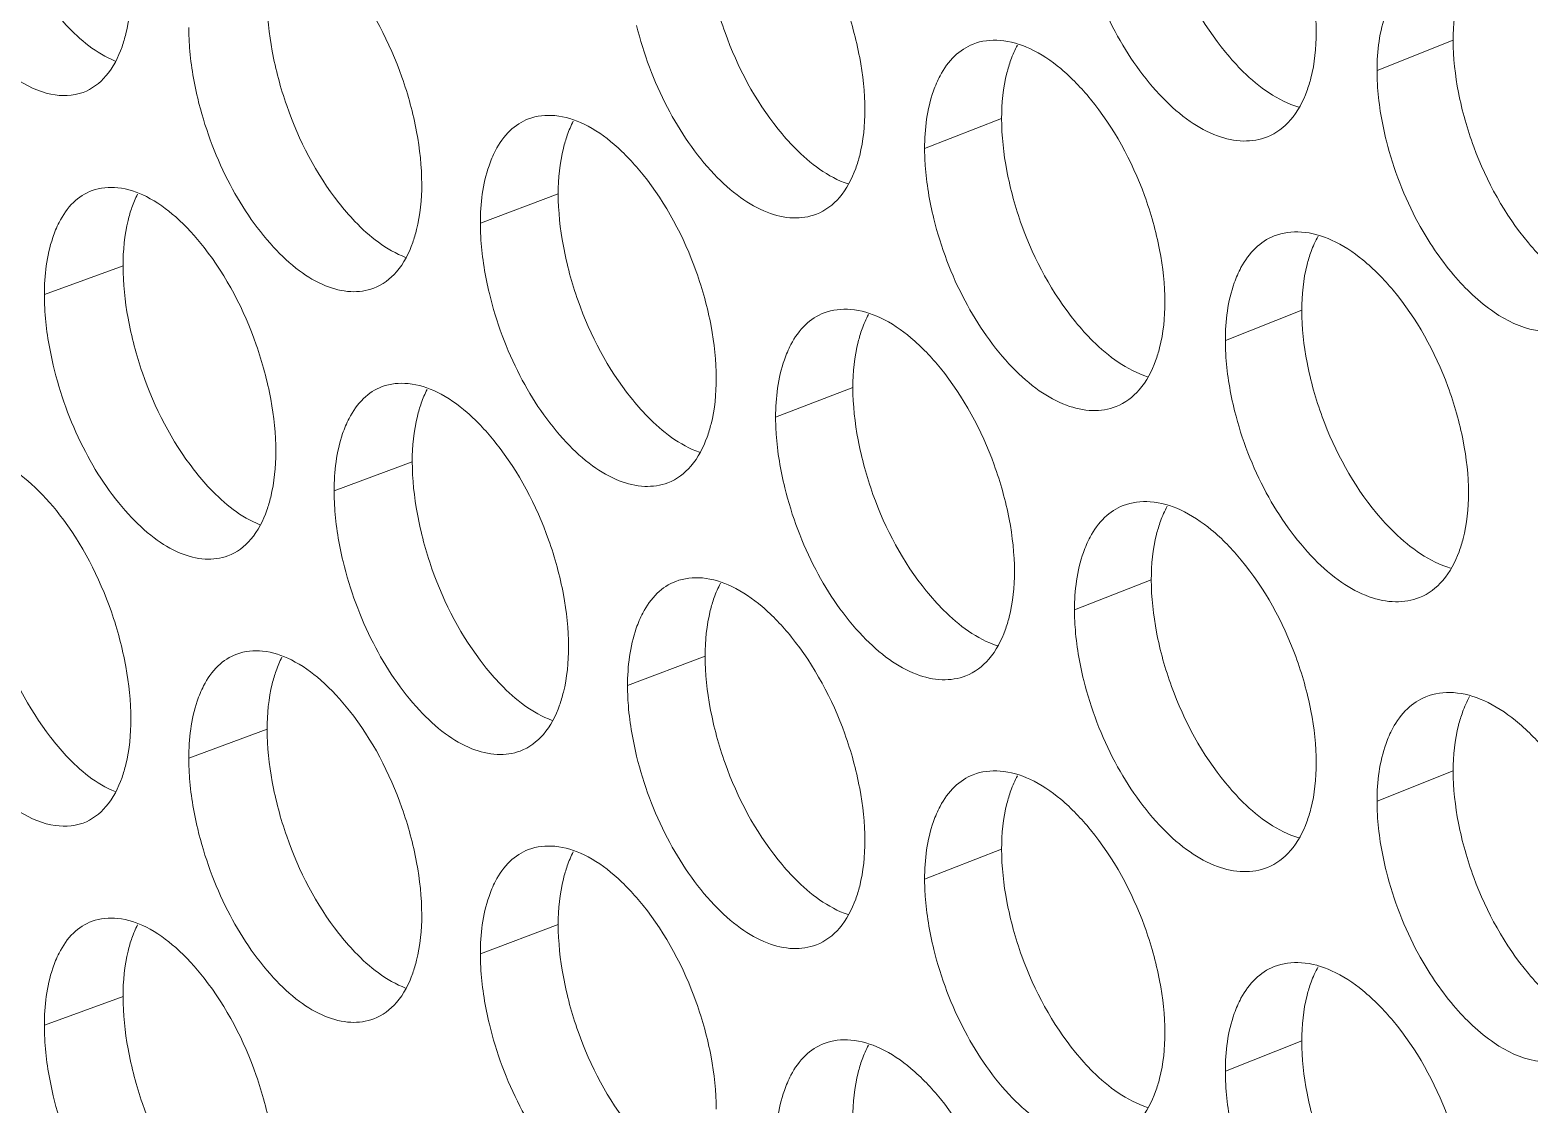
# Model space of a CAD drawing. Header units: millimetres. Extents: x 1177 to 4147, y 93 to 2194.
# Drawn here: x 2526.29 to 2542.44, y 845.47 to 857.04 of the extents above; entities that cross this region are included whole.
import ezdxf

# ---------------------------------------------------------------- set-up
doc = ezdxf.new("R2010")
doc.units = ezdxf.units.MM
doc.header["$LTSCALE"] = 0.1
doc.layers.get('0').update_dxf_attribs({"lineweight": 13})
doc.layers.add('标注', color=251, linetype='Continuous', lineweight=9)

# ---------------------------------------------------------------- blocks, each defined once
blk = doc.blocks.new('02')
at = {"layer": '标注'}
for p, q in [((4400.018, 815.457), (4398.846, 814.989)), ((4393.067, 814.251), (4391.882, 813.791)), ((4393.067, 814.251), (4391.882, 813.791)), ((4386.242, 813.093), (4385.043, 812.642)), ((4379.543, 811.983), (4378.332, 811.54)), ((4397.688, 811.3), (4396.511, 810.835)), ((4397.688, 811.3), (4396.511, 810.835)), ((4390.778, 810.109), (4389.588, 809.653)), ((4383.995, 808.968), (4382.792, 808.519)), ((4395.371, 807.148), (4394.189, 806.685)), ((4388.503, 805.974), (4387.309, 805.52)), ((4381.761, 804.847), (4380.555, 804.402)), ((4400.018, 804.207), (4398.846, 803.739)), ((4393.067, 803.001), (4391.882, 802.541)), ((4386.242, 801.843), (4385.043, 801.392)), ((4379.543, 800.733), (4378.332, 800.29)), ((4379.543, 800.733), (4378.332, 800.29)), ((4397.688, 800.05), (4396.511, 799.585))]:
    blk.add_line(p, q, dxfattribs=at)
for points, knots in [([(4397.91, 815.577), (4397.91, 815.847), (4397.846, 816.407), (4397.54, 817.493), (4397.119, 818.264), (4396.757, 818.701)], [0, 0, 0, 0, 0.239493, 0.496564, 1, 1, 1, 1]), ([(4395.371, 818.398), (4395.371, 818.128), (4395.434, 817.567), (4395.736, 816.481), (4396.155, 815.709), (4396.515, 815.271)], [0, 0, 0, 0, 0.239706, 0.496917, 1, 1, 1, 1]), ([(4390.963, 814.385), (4390.963, 814.655), (4390.9, 815.216), (4390.6, 816.303), (4390.186, 817.077), (4389.831, 817.518)], [0, 0, 0, 0, 0.239711, 0.497019, 1, 1, 1, 1]), ([(4390.963, 814.385), (4390.963, 814.655), (4390.9, 815.216), (4390.6, 816.303), (4390.186, 817.077), (4389.831, 817.518)], [0, 0, 0, 0, 0.239711, 0.497019, 1, 1, 1, 1]), ([(4388.503, 817.224), (4388.503, 816.953), (4388.565, 816.393), (4388.862, 815.305), (4389.272, 814.53), (4389.626, 814.089)], [0, 0, 0, 0, 0.239923, 0.49737, 1, 1, 1, 1]), ([(4388.503, 817.224), (4388.503, 816.953), (4388.565, 816.393), (4388.862, 815.305), (4389.272, 814.53), (4389.626, 814.089)], [0, 0, 0, 0, 0.239923, 0.49737, 1, 1, 1, 1]), ([(4394.332, 816.85), (4394.441, 816.414), (4394.754, 815.591), (4395.363, 814.715), (4395.936, 814.207), (4396.36, 813.973), (4396.776, 813.881), (4397.043, 813.923), (4397.158, 813.968)], [0, 0, 0, 0, 0.305591, 0.59108, 0.715148, 0.822737, 0.915872, 1, 1, 1, 1]), ([(4379.527, 815.356), (4379.55, 815.422), (4379.635, 815.714), (4379.664, 816.022), (4379.664, 816.257)], [0, 0, 0, 0, 0.22821, 1, 1, 1, 1]), ([(4384.141, 813.242), (4384.141, 813.512), (4384.079, 814.073), (4383.785, 815.161), (4383.38, 815.938), (4383.03, 816.382)], [0, 0, 0, 0, 0.239931, 0.497473, 1, 1, 1, 1]), ([(4400.163, 816.361), (4400.139, 816.295), (4400.049, 816.002), (4400.018, 815.693), (4400.018, 815.457)], [0, 0, 0, 0, 0.229432, 1, 1, 1, 1]), ([(4378.426, 815.975), (4378.502, 815.877), (4378.782, 815.544), (4379.133, 815.254), (4379.423, 815.137)], [0, 0, 0, 0, 0.28439, 1, 1, 1, 1]), ([(4381.761, 816.097), (4381.761, 815.827), (4381.822, 815.266), (4382.113, 814.178), (4382.515, 813.4), (4382.864, 812.955)], [0, 0, 0, 0, 0.240142, 0.497822, 1, 1, 1, 1]), ([(4399.089, 816.113), (4399.048, 816.037), (4398.894, 815.683), (4398.846, 815.289), (4398.846, 814.989)], [0, 0, 0, 0, 0.222471, 1, 1, 1, 1]), ([(4380.555, 815.652), (4380.555, 815.565), (4380.568, 815.199), (4380.628, 814.836), (4380.692, 814.565)], [0, 0, 0, 0, 0.237664, 1, 1, 1, 1]), ([(4387.449, 815.684), (4387.555, 815.248), (4387.861, 814.427), (4388.457, 813.547), (4389.018, 813.034), (4389.432, 812.796), (4389.841, 812.697), (4390.103, 812.735), (4390.216, 812.779)], [0, 0, 0, 0, 0.307101, 0.593368, 0.717399, 0.82458, 0.91692, 1, 1, 1, 1]), ([(4387.449, 815.684), (4387.555, 815.248), (4387.861, 814.427), (4388.457, 813.547), (4389.018, 813.034), (4389.432, 812.796), (4389.841, 812.697), (4390.103, 812.735), (4390.216, 812.779)], [0, 0, 0, 0, 0.307101, 0.593368, 0.717399, 0.82458, 0.91692, 1, 1, 1, 1]), ([(4397.766, 814.674), (4397.79, 814.74), (4397.88, 815.033), (4397.91, 815.341), (4397.91, 815.577)], [0, 0, 0, 0, 0.229368, 1, 1, 1, 1]), ([(4378.928, 814.654), (4379.064, 814.704), (4379.328, 814.905), (4379.47, 815.195), (4379.527, 815.356)], [0, 0, 0, 0, 0.458276, 1, 1, 1, 1]), ([(4392.629, 815.398), (4392.524, 815.357), (4392.318, 815.221), (4392.179, 815.022), (4392.12, 814.911)], [0, 0, 0, 0, 0.474911, 1, 1, 1, 1]), ([(4392.629, 815.398), (4392.524, 815.357), (4392.318, 815.221), (4392.179, 815.022), (4392.12, 814.911)], [0, 0, 0, 0, 0.474911, 1, 1, 1, 1]), ([(4394.434, 814.551), (4394.296, 814.72), (4394.014, 815.017), (4393.542, 815.338), (4393.068, 815.484), (4392.759, 815.449), (4392.629, 815.398)], [0, 0, 0, 0, 0.310056, 0.577106, 0.802202, 1, 1, 1, 1]), ([(4394.434, 814.551), (4394.296, 814.72), (4394.014, 815.017), (4393.542, 815.338), (4393.068, 815.484), (4392.759, 815.449), (4392.629, 815.398)], [0, 0, 0, 0, 0.310056, 0.577106, 0.802202, 1, 1, 1, 1]), ([(4396.515, 815.271), (4396.6, 815.167), (4396.916, 814.818), (4397.317, 814.524), (4397.64, 814.425)], [0, 0, 0, 0, 0.285157, 1, 1, 1, 1]), ([(4400.018, 815.457), (4400.018, 815.187), (4400.082, 814.627), (4400.389, 813.541), (4400.812, 812.771), (4401.176, 812.336)], [0, 0, 0, 0, 0.239561, 0.496616, 1, 1, 1, 1]), ([(4393.209, 815.154), (4393.186, 815.088), (4393.098, 814.795), (4393.067, 814.486), (4393.067, 814.251)], [0, 0, 0, 0, 0.228996, 1, 1, 1, 1]), ([(4393.209, 815.154), (4393.186, 815.088), (4393.098, 814.795), (4393.067, 814.486), (4393.067, 814.251)], [0, 0, 0, 0, 0.228996, 1, 1, 1, 1]), ([(4377.889, 814.87), (4378.053, 814.758), (4378.387, 814.589), (4378.773, 814.597), (4378.928, 814.654)], [0, 0, 0, 0, 0.54679, 1, 1, 1, 1]), ([(4392.12, 814.911), (4392.08, 814.836), (4391.929, 814.481), (4391.882, 814.09), (4391.882, 813.791)], [0, 0, 0, 0, 0.221845, 1, 1, 1, 1]), ([(4392.12, 814.911), (4392.08, 814.836), (4391.929, 814.481), (4391.882, 814.09), (4391.882, 813.791)], [0, 0, 0, 0, 0.221845, 1, 1, 1, 1]), ([(4398.846, 814.989), (4398.846, 814.903), (4398.86, 814.538), (4398.923, 814.175), (4398.991, 813.905)], [0, 0, 0, 0, 0.237866, 1, 1, 1, 1]), ([(4380.692, 814.565), (4380.796, 814.13), (4381.094, 813.31), (4381.677, 812.427), (4382.226, 811.909), (4382.631, 811.667), (4383.031, 811.563), (4383.289, 811.596), (4383.401, 811.638)], [0, 0, 0, 0, 0.308628, 0.595689, 0.719688, 0.826459, 0.91799, 1, 1, 1, 1]), ([(4397.158, 813.968), (4397.295, 814.023), (4397.559, 814.225), (4397.707, 814.514), (4397.766, 814.674)], [0, 0, 0, 0, 0.463981, 1, 1, 1, 1]), ([(4390.821, 813.483), (4390.845, 813.549), (4390.933, 813.842), (4390.963, 814.15), (4390.963, 814.385)], [0, 0, 0, 0, 0.228931, 1, 1, 1, 1]), ([(4390.821, 813.483), (4390.845, 813.549), (4390.933, 813.842), (4390.963, 814.15), (4390.963, 814.385)], [0, 0, 0, 0, 0.228931, 1, 1, 1, 1]), ([(4395.581, 811.424), (4395.581, 811.694), (4395.517, 812.254), (4395.213, 813.341), (4394.794, 814.113), (4394.434, 814.551)], [0, 0, 0, 0, 0.239566, 0.496716, 1, 1, 1, 1]), ([(4395.581, 811.424), (4395.581, 811.694), (4395.517, 812.254), (4395.213, 813.341), (4394.794, 814.113), (4394.434, 814.551)], [0, 0, 0, 0, 0.239566, 0.496716, 1, 1, 1, 1]), ([(4385.785, 814.246), (4385.679, 814.206), (4385.472, 814.071), (4385.334, 813.869), (4385.276, 813.757)], [0, 0, 0, 0, 0.473099, 1, 1, 1, 1]), ([(4387.549, 813.384), (4387.414, 813.553), (4387.139, 813.849), (4386.678, 814.174), (4386.215, 814.325), (4385.912, 814.294), (4385.785, 814.246)], [0, 0, 0, 0, 0.31166, 0.579222, 0.803661, 1, 1, 1, 1]), ([(4393.067, 814.251), (4393.067, 813.981), (4393.13, 813.42), (4393.431, 812.333), (4393.846, 811.56), (4394.205, 811.121)], [0, 0, 0, 0, 0.239778, 0.497068, 1, 1, 1, 1]), ([(4393.067, 814.251), (4393.067, 813.981), (4393.13, 813.42), (4393.431, 812.333), (4393.846, 811.56), (4394.205, 811.121)], [0, 0, 0, 0, 0.239778, 0.497068, 1, 1, 1, 1]), ([(4386.381, 813.995), (4386.358, 813.929), (4386.271, 813.636), (4386.242, 813.328), (4386.242, 813.093)], [0, 0, 0, 0, 0.228562, 1, 1, 1, 1]), ([(4389.626, 814.089), (4389.708, 813.987), (4390.01, 813.644), (4390.393, 813.35), (4390.703, 813.244)], [0, 0, 0, 0, 0.284942, 1, 1, 1, 1]), ([(4389.626, 814.089), (4389.708, 813.987), (4390.01, 813.644), (4390.393, 813.35), (4390.703, 813.244)], [0, 0, 0, 0, 0.284942, 1, 1, 1, 1]), ([(4398.991, 813.905), (4399.046, 813.686), (4399.183, 813.255), (4399.508, 812.549), (4399.975, 811.854), (4400.581, 811.266), (4401.229, 810.947), (4401.678, 810.967), (4401.855, 811.039)], [0, 0, 0, 0, 0.152652, 0.305439, 0.523584, 0.715027, 0.870754, 1, 1, 1, 1]), ([(4385.276, 813.757), (4385.237, 813.682), (4385.089, 813.329), (4385.043, 812.939), (4385.043, 812.642)], [0, 0, 0, 0, 0.221251, 1, 1, 1, 1]), ([(4391.882, 813.791), (4391.882, 813.704), (4391.896, 813.339), (4391.957, 812.976), (4392.024, 812.706)], [0, 0, 0, 0, 0.237788, 1, 1, 1, 1]), ([(4391.882, 813.791), (4391.882, 813.704), (4391.896, 813.339), (4391.957, 812.976), (4392.024, 812.706)], [0, 0, 0, 0, 0.237788, 1, 1, 1, 1]), ([(4390.216, 812.779), (4390.353, 812.831), (4390.617, 813.033), (4390.763, 813.323), (4390.821, 813.483)], [0, 0, 0, 0, 0.46192, 1, 1, 1, 1]), ([(4390.216, 812.779), (4390.353, 812.831), (4390.617, 813.033), (4390.763, 813.323), (4390.821, 813.483)], [0, 0, 0, 0, 0.46192, 1, 1, 1, 1]), ([(4380.791, 812.265), (4380.659, 812.433), (4380.391, 812.73), (4379.941, 813.058), (4379.489, 813.214), (4379.191, 813.188), (4379.066, 813.142)], [0, 0, 0, 0, 0.313314, 0.581411, 0.805175, 1, 1, 1, 1]), ([(4384.002, 812.341), (4384.025, 812.407), (4384.112, 812.699), (4384.141, 813.007), (4384.141, 813.242)], [0, 0, 0, 0, 0.228498, 1, 1, 1, 1]), ([(4388.675, 810.249), (4388.675, 810.519), (4388.612, 811.08), (4388.314, 812.167), (4387.903, 812.942), (4387.549, 813.384)], [0, 0, 0, 0, 0.239784, 0.49717, 1, 1, 1, 1]), ([(4379.066, 813.142), (4378.96, 813.103), (4378.752, 812.967), (4378.616, 812.764), (4378.558, 812.651)], [0, 0, 0, 0, 0.471136, 1, 1, 1, 1]), ([(4382.864, 812.955), (4382.942, 812.855), (4383.231, 812.518), (4383.595, 812.226), (4383.893, 812.113)], [0, 0, 0, 0, 0.284641, 1, 1, 1, 1]), ([(4386.242, 813.093), (4386.242, 812.823), (4386.303, 812.262), (4386.598, 811.174), (4387.006, 810.398), (4387.358, 809.956)], [0, 0, 0, 0, 0.239996, 0.497521, 1, 1, 1, 1]), ([(4379.679, 812.883), (4379.656, 812.818), (4379.571, 812.525), (4379.543, 812.218), (4379.543, 811.983)], [0, 0, 0, 0, 0.228131, 1, 1, 1, 1]), ([(4378.558, 812.651), (4378.52, 812.576), (4378.376, 812.223), (4378.332, 811.836), (4378.332, 811.54)], [0, 0, 0, 0, 0.220694, 1, 1, 1, 1]), ([(4385.043, 812.642), (4385.043, 812.555), (4385.057, 812.189), (4385.117, 811.826), (4385.183, 811.556)], [0, 0, 0, 0, 0.237713, 1, 1, 1, 1]), ([(4392.024, 812.706), (4392.132, 812.27), (4392.442, 811.448), (4393.047, 810.57), (4393.616, 810.06), (4394.037, 809.825), (4394.45, 809.731), (4394.715, 809.771), (4394.83, 809.816)], [0, 0, 0, 0, 0.306092, 0.591839, 0.715894, 0.823347, 0.916219, 1, 1, 1, 1]), ([(4392.024, 812.706), (4392.132, 812.27), (4392.442, 811.448), (4393.047, 810.57), (4393.616, 810.06), (4394.037, 809.825), (4394.45, 809.731), (4394.715, 809.771), (4394.83, 809.816)], [0, 0, 0, 0, 0.306092, 0.591839, 0.715894, 0.823347, 0.916219, 1, 1, 1, 1]), ([(4399.094, 811.607), (4398.953, 811.776), (4398.666, 812.072), (4398.186, 812.392), (4397.705, 812.534), (4397.394, 812.495), (4397.262, 812.443)], [0, 0, 0, 0, 0.309013, 0.575734, 0.801259, 1, 1, 1, 1]), ([(4399.094, 811.607), (4398.953, 811.776), (4398.666, 812.072), (4398.186, 812.392), (4397.705, 812.534), (4397.394, 812.495), (4397.262, 812.443)], [0, 0, 0, 0, 0.309013, 0.575734, 0.801259, 1, 1, 1, 1]), ([(4381.895, 809.122), (4381.895, 809.392), (4381.834, 809.953), (4381.542, 811.041), (4381.139, 811.819), (4380.791, 812.265)], [0, 0, 0, 0, 0.240004, 0.497624, 1, 1, 1, 1]), ([(4383.401, 811.638), (4383.537, 811.689), (4383.801, 811.89), (4383.945, 812.18), (4384.002, 812.341)], [0, 0, 0, 0, 0.459766, 1, 1, 1, 1]), ([(4397.262, 812.443), (4397.156, 812.401), (4396.951, 812.265), (4396.812, 812.067), (4396.752, 811.957)], [0, 0, 0, 0, 0.476042, 1, 1, 1, 1]), ([(4397.262, 812.443), (4397.156, 812.401), (4396.951, 812.265), (4396.812, 812.067), (4396.752, 811.957)], [0, 0, 0, 0, 0.476042, 1, 1, 1, 1]), ([(4401.176, 812.336), (4401.264, 812.231), (4401.588, 811.878), (4402.002, 811.584), (4402.333, 811.49)], [0, 0, 0, 0, 0.285256, 1, 1, 1, 1]), ([(4397.831, 812.203), (4397.807, 812.137), (4397.718, 811.844), (4397.688, 811.535), (4397.688, 811.3)], [0, 0, 0, 0, 0.229286, 1, 1, 1, 1]), ([(4397.831, 812.203), (4397.807, 812.137), (4397.718, 811.844), (4397.688, 811.535), (4397.688, 811.3)], [0, 0, 0, 0, 0.229286, 1, 1, 1, 1]), ([(4379.543, 811.983), (4379.543, 811.712), (4379.603, 811.151), (4379.892, 810.062), (4380.291, 809.284), (4380.638, 808.838)], [0, 0, 0, 0, 0.240215, 0.497973, 1, 1, 1, 1]), ([(4396.752, 811.957), (4396.712, 811.881), (4396.559, 811.527), (4396.511, 811.134), (4396.511, 810.835)], [0, 0, 0, 0, 0.222259, 1, 1, 1, 1]), ([(4396.752, 811.957), (4396.712, 811.881), (4396.559, 811.527), (4396.511, 811.134), (4396.511, 810.835)], [0, 0, 0, 0, 0.222259, 1, 1, 1, 1]), ([(4400.254, 808.485), (4400.254, 808.755), (4400.189, 809.315), (4399.882, 810.401), (4399.457, 811.171), (4399.094, 811.607)], [0, 0, 0, 0, 0.239421, 0.496413, 1, 1, 1, 1]), ([(4400.254, 808.485), (4400.254, 808.755), (4400.189, 809.315), (4399.882, 810.401), (4399.457, 811.171), (4399.094, 811.607)], [0, 0, 0, 0, 0.239421, 0.496413, 1, 1, 1, 1]), ([(4378.332, 811.54), (4378.332, 811.453), (4378.345, 811.087), (4378.404, 810.724), (4378.468, 810.453)], [0, 0, 0, 0, 0.23764, 1, 1, 1, 1]), ([(4385.183, 811.556), (4385.288, 811.12), (4385.591, 810.299), (4386.183, 809.418), (4386.74, 808.904), (4387.151, 808.664), (4387.557, 808.564), (4387.818, 808.6), (4387.93, 808.643)], [0, 0, 0, 0, 0.307608, 0.594138, 0.718158, 0.825202, 0.917274, 1, 1, 1, 1]), ([(4395.437, 810.522), (4395.461, 810.587), (4395.55, 810.88), (4395.581, 811.189), (4395.581, 811.424)], [0, 0, 0, 0, 0.229222, 1, 1, 1, 1]), ([(4395.437, 810.522), (4395.461, 810.587), (4395.55, 810.88), (4395.581, 811.189), (4395.581, 811.424)], [0, 0, 0, 0, 0.229222, 1, 1, 1, 1]), ([(4390.334, 811.259), (4390.228, 811.218), (4390.022, 811.082), (4389.883, 810.882), (4389.824, 810.771)], [0, 0, 0, 0, 0.474323, 1, 1, 1, 1]), ([(4392.126, 810.407), (4391.988, 810.576), (4391.708, 810.872), (4391.24, 811.195), (4390.769, 811.342), (4390.463, 811.308), (4390.334, 811.259)], [0, 0, 0, 0, 0.310585, 0.577804, 0.802682, 1, 1, 1, 1]), ([(4394.205, 811.121), (4394.289, 811.018), (4394.6, 810.671), (4394.995, 810.377), (4395.314, 810.276)], [0, 0, 0, 0, 0.285095, 1, 1, 1, 1]), ([(4394.205, 811.121), (4394.289, 811.018), (4394.6, 810.671), (4394.995, 810.377), (4395.314, 810.276)], [0, 0, 0, 0, 0.285095, 1, 1, 1, 1]), ([(4397.688, 811.3), (4397.688, 811.03), (4397.751, 810.469), (4398.056, 809.383), (4398.477, 808.612), (4398.838, 808.176)], [0, 0, 0, 0, 0.239633, 0.496767, 1, 1, 1, 1]), ([(4397.688, 811.3), (4397.688, 811.03), (4397.751, 810.469), (4398.056, 809.383), (4398.477, 808.612), (4398.838, 808.176)], [0, 0, 0, 0, 0.239633, 0.496767, 1, 1, 1, 1]), ([(4390.919, 811.012), (4390.896, 810.946), (4390.808, 810.653), (4390.778, 810.345), (4390.778, 810.109)], [0, 0, 0, 0, 0.228851, 1, 1, 1, 1]), ([(4389.824, 810.771), (4389.785, 810.696), (4389.635, 810.342), (4389.588, 809.951), (4389.588, 809.653)], [0, 0, 0, 0, 0.221643, 1, 1, 1, 1]), ([(4396.511, 810.835), (4396.511, 810.748), (4396.525, 810.383), (4396.587, 810.02), (4396.654, 809.75)], [0, 0, 0, 0, 0.23784, 1, 1, 1, 1]), ([(4396.511, 810.835), (4396.511, 810.748), (4396.525, 810.383), (4396.587, 810.02), (4396.654, 809.75)], [0, 0, 0, 0, 0.23784, 1, 1, 1, 1]), ([(4378.468, 810.453), (4378.572, 810.018), (4378.867, 809.198), (4379.445, 808.315), (4379.99, 807.795), (4380.392, 807.551), (4380.79, 807.445), (4381.046, 807.478), (4381.157, 807.519)], [0, 0, 0, 0, 0.309142, 0.59647, 0.720459, 0.827093, 0.918352, 1, 1, 1, 1]), ([(4393.265, 807.277), (4393.265, 807.547), (4393.201, 808.107), (4392.899, 809.194), (4392.483, 809.967), (4392.126, 810.407)], [0, 0, 0, 0, 0.239639, 0.496867, 1, 1, 1, 1]), ([(4394.83, 809.816), (4394.967, 809.87), (4395.231, 810.072), (4395.379, 810.362), (4395.437, 810.522)], [0, 0, 0, 0, 0.463304, 1, 1, 1, 1]), ([(4394.83, 809.816), (4394.967, 809.87), (4395.231, 810.072), (4395.379, 810.362), (4395.437, 810.522)], [0, 0, 0, 0, 0.463304, 1, 1, 1, 1]), ([(4385.283, 809.255), (4385.148, 809.424), (4384.876, 809.721), (4384.419, 810.047), (4383.959, 810.199), (4383.658, 810.17), (4383.531, 810.123)], [0, 0, 0, 0, 0.312206, 0.579944, 0.804159, 1, 1, 1, 1]), ([(4388.534, 809.347), (4388.558, 809.413), (4388.645, 809.706), (4388.675, 810.014), (4388.675, 810.249)], [0, 0, 0, 0, 0.228786, 1, 1, 1, 1]), ([(4383.531, 810.123), (4383.425, 810.083), (4383.218, 809.947), (4383.08, 809.745), (4383.022, 809.633)], [0, 0, 0, 0, 0.472462, 1, 1, 1, 1]), ([(4387.358, 809.956), (4387.439, 809.854), (4387.737, 809.513), (4388.112, 809.22), (4388.419, 809.112)], [0, 0, 0, 0, 0.284851, 1, 1, 1, 1]), ([(4390.778, 810.109), (4390.778, 809.839), (4390.841, 809.279), (4391.139, 808.192), (4391.552, 807.418), (4391.908, 806.977)], [0, 0, 0, 0, 0.239851, 0.497219, 1, 1, 1, 1]), ([(4384.133, 809.869), (4384.11, 809.803), (4384.024, 809.51), (4383.995, 809.203), (4383.995, 808.968)], [0, 0, 0, 0, 0.228418, 1, 1, 1, 1]), ([(4396.654, 809.75), (4396.764, 809.313), (4397.079, 808.49), (4397.694, 807.615), (4398.271, 807.108), (4398.697, 806.876), (4399.116, 806.786), (4399.384, 806.829), (4399.5, 806.876)], [0, 0, 0, 0, 0.305092, 0.590325, 0.714405, 0.822131, 0.915528, 1, 1, 1, 1]), ([(4396.654, 809.75), (4396.764, 809.313), (4397.079, 808.49), (4397.694, 807.615), (4398.271, 807.108), (4398.697, 806.876), (4399.116, 806.786), (4399.384, 806.829), (4399.5, 806.876)], [0, 0, 0, 0, 0.305092, 0.590325, 0.714405, 0.822131, 0.915528, 1, 1, 1, 1]), ([(4383.022, 809.633), (4382.983, 809.558), (4382.837, 809.205), (4382.792, 808.816), (4382.792, 808.519)], [0, 0, 0, 0, 0.221061, 1, 1, 1, 1]), ([(4389.588, 809.653), (4389.588, 809.566), (4389.602, 809.201), (4389.663, 808.838), (4389.73, 808.567)], [0, 0, 0, 0, 0.237763, 1, 1, 1, 1]), ([(4386.401, 806.118), (4386.401, 806.388), (4386.339, 806.949), (4386.043, 808.036), (4385.635, 808.812), (4385.283, 809.255)], [0, 0, 0, 0, 0.239858, 0.497322, 1, 1, 1, 1]), ([(4387.93, 808.643), (4388.067, 808.695), (4388.331, 808.897), (4388.476, 809.187), (4388.534, 809.347)], [0, 0, 0, 0, 0.461212, 1, 1, 1, 1]), ([(4378.566, 808.152), (4378.435, 808.321), (4378.17, 808.618), (4377.724, 808.946), (4377.275, 809.104), (4376.979, 809.079), (4376.855, 809.034)], [0, 0, 0, 0, 0.313876, 0.582158, 0.805693, 1, 1, 1, 1]), ([(4381.757, 808.221), (4381.78, 808.287), (4381.866, 808.579), (4381.895, 808.887), (4381.895, 809.122)], [0, 0, 0, 0, 0.228354, 1, 1, 1, 1]), ([(4380.638, 808.838), (4380.715, 808.738), (4381, 808.404), (4381.357, 808.112), (4381.651, 807.997)], [0, 0, 0, 0, 0.28452, 1, 1, 1, 1]), ([(4383.995, 808.968), (4383.995, 808.697), (4384.056, 808.136), (4384.349, 807.048), (4384.753, 806.271), (4385.104, 805.828)], [0, 0, 0, 0, 0.240069, 0.497672, 1, 1, 1, 1]), ([(4389.73, 808.567), (4389.837, 808.131), (4390.144, 807.31), (4390.745, 806.431), (4391.31, 805.919), (4391.727, 805.683), (4392.138, 805.586), (4392.402, 805.626), (4392.516, 805.67)], [0, 0, 0, 0, 0.306595, 0.592601, 0.716644, 0.823962, 0.916568, 1, 1, 1, 1]), ([(4382.792, 808.519), (4382.792, 808.432), (4382.805, 808.067), (4382.865, 807.704), (4382.93, 807.433)], [0, 0, 0, 0, 0.237689, 1, 1, 1, 1]), ([(4396.757, 807.451), (4396.618, 807.62), (4396.333, 807.917), (4395.857, 808.237), (4395.38, 808.381), (4395.069, 808.344), (4394.939, 808.293)], [0, 0, 0, 0, 0.309532, 0.576416, 0.801728, 1, 1, 1, 1]), ([(4400.109, 807.582), (4400.133, 807.648), (4400.223, 807.941), (4400.254, 808.249), (4400.254, 808.485)], [0, 0, 0, 0, 0.229514, 1, 1, 1, 1]), ([(4400.109, 807.582), (4400.133, 807.648), (4400.223, 807.941), (4400.254, 808.249), (4400.254, 808.485)], [0, 0, 0, 0, 0.229514, 1, 1, 1, 1]), ([(4379.664, 805.007), (4379.664, 805.277), (4379.603, 805.838), (4379.312, 806.927), (4378.913, 807.705), (4378.566, 808.152)], [0, 0, 0, 0, 0.240077, 0.497775, 1, 1, 1, 1]), ([(4381.157, 807.519), (4381.293, 807.569), (4381.558, 807.77), (4381.7, 808.06), (4381.757, 808.221)], [0, 0, 0, 0, 0.459026, 1, 1, 1, 1]), ([(4394.939, 808.293), (4394.833, 808.251), (4394.628, 808.116), (4394.488, 807.917), (4394.429, 807.806)], [0, 0, 0, 0, 0.475484, 1, 1, 1, 1]), ([(4398.838, 808.176), (4398.925, 808.071), (4399.245, 807.721), (4399.652, 807.426), (4399.979, 807.33)], [0, 0, 0, 0, 0.285211, 1, 1, 1, 1]), ([(4398.838, 808.176), (4398.925, 808.071), (4399.245, 807.721), (4399.652, 807.426), (4399.979, 807.33)], [0, 0, 0, 0, 0.285211, 1, 1, 1, 1]), ([(4377.338, 807.873), (4377.338, 807.603), (4377.398, 807.041), (4377.685, 805.952), (4378.082, 805.173), (4378.426, 804.725)], [0, 0, 0, 0, 0.240288, 0.498123, 1, 1, 1, 1]), ([(4395.513, 808.051), (4395.489, 807.985), (4395.401, 807.692), (4395.371, 807.383), (4395.371, 807.148)], [0, 0, 0, 0, 0.229141, 1, 1, 1, 1]), ([(4394.429, 807.806), (4394.389, 807.731), (4394.237, 807.376), (4394.189, 806.984), (4394.189, 806.685)], [0, 0, 0, 0, 0.22205, 1, 1, 1, 1]), ([(4382.93, 807.433), (4383.035, 806.997), (4383.336, 806.177), (4383.922, 805.295), (4384.475, 804.779), (4384.884, 804.538), (4385.287, 804.436), (4385.546, 804.471), (4385.658, 804.513)], [0, 0, 0, 0, 0.308117, 0.594911, 0.718921, 0.825829, 0.917631, 1, 1, 1, 1]), ([(4397.91, 804.327), (4397.91, 804.597), (4397.846, 805.157), (4397.54, 806.243), (4397.119, 807.014), (4396.757, 807.451)], [0, 0, 0, 0, 0.239493, 0.496564, 1, 1, 1, 1]), ([(4399.5, 806.876), (4399.637, 806.931), (4399.901, 807.133), (4400.05, 807.422), (4400.109, 807.582)], [0, 0, 0, 0, 0.464648, 1, 1, 1, 1]), ([(4399.5, 806.876), (4399.637, 806.931), (4399.901, 807.133), (4400.05, 807.422), (4400.109, 807.582)], [0, 0, 0, 0, 0.464648, 1, 1, 1, 1]), ([(4389.831, 806.268), (4389.694, 806.437), (4389.417, 806.733), (4388.952, 807.057), (4388.485, 807.206), (4388.181, 807.174), (4388.052, 807.125)], [0, 0, 0, 0, 0.31112, 0.578509, 0.803168, 1, 1, 1, 1]), ([(4393.122, 806.375), (4393.146, 806.441), (4393.234, 806.733), (4393.265, 807.042), (4393.265, 807.277)], [0, 0, 0, 0, 0.229076, 1, 1, 1, 1]), ([(4388.052, 807.125), (4387.946, 807.084), (4387.74, 806.949), (4387.602, 806.748), (4387.543, 806.637)], [0, 0, 0, 0, 0.473719, 1, 1, 1, 1]), ([(4391.908, 806.977), (4391.992, 806.875), (4392.298, 806.53), (4392.687, 806.236), (4393.002, 806.133)], [0, 0, 0, 0, 0.285023, 1, 1, 1, 1]), ([(4395.371, 807.148), (4395.371, 806.878), (4395.434, 806.317), (4395.736, 805.231), (4396.155, 804.459), (4396.515, 804.021)], [0, 0, 0, 0, 0.239706, 0.496917, 1, 1, 1, 1]), ([(4388.643, 806.876), (4388.62, 806.81), (4388.533, 806.517), (4388.503, 806.209), (4388.503, 805.974)], [0, 0, 0, 0, 0.228706, 1, 1, 1, 1]), ([(4387.543, 806.637), (4387.504, 806.562), (4387.355, 806.208), (4387.309, 805.817), (4387.309, 805.52)], [0, 0, 0, 0, 0.221445, 1, 1, 1, 1]), ([(4394.189, 806.685), (4394.189, 806.598), (4394.203, 806.233), (4394.265, 805.871), (4394.332, 805.6)], [0, 0, 0, 0, 0.237814, 1, 1, 1, 1]), ([(4390.963, 803.135), (4390.963, 803.405), (4390.9, 803.966), (4390.6, 805.053), (4390.186, 805.827), (4389.831, 806.268)], [0, 0, 0, 0, 0.239711, 0.497019, 1, 1, 1, 1]), ([(4392.516, 805.67), (4392.653, 805.723), (4392.917, 805.925), (4393.064, 806.215), (4393.122, 806.375)], [0, 0, 0, 0, 0.462617, 1, 1, 1, 1]), ([(4383.03, 805.132), (4382.897, 805.301), (4382.626, 805.598), (4382.173, 805.924), (4381.717, 806.079), (4381.417, 806.051), (4381.292, 806.005)], [0, 0, 0, 0, 0.312757, 0.580674, 0.804664, 1, 1, 1, 1]), ([(4386.261, 805.217), (4386.285, 805.282), (4386.371, 805.575), (4386.401, 805.883), (4386.401, 806.118)], [0, 0, 0, 0, 0.228642, 1, 1, 1, 1]), ([(4381.292, 806.005), (4381.185, 805.965), (4380.978, 805.83), (4380.841, 805.627), (4380.783, 805.514)], [0, 0, 0, 0, 0.471808, 1, 1, 1, 1]), ([(4385.104, 805.828), (4385.183, 805.727), (4385.477, 805.388), (4385.846, 805.095), (4386.149, 804.985)], [0, 0, 0, 0, 0.284751, 1, 1, 1, 1]), ([(4388.503, 805.974), (4388.503, 805.703), (4388.565, 805.143), (4388.862, 804.055), (4389.272, 803.28), (4389.626, 802.839)], [0, 0, 0, 0, 0.239923, 0.49737, 1, 1, 1, 1]), ([(4381.899, 805.749), (4381.876, 805.683), (4381.79, 805.39), (4381.761, 805.083), (4381.761, 804.847)], [0, 0, 0, 0, 0.228275, 1, 1, 1, 1]), ([(4394.332, 805.6), (4394.441, 805.164), (4394.754, 804.341), (4395.363, 803.465), (4395.936, 802.957), (4396.36, 802.723), (4396.776, 802.631), (4397.043, 802.673), (4397.158, 802.718)], [0, 0, 0, 0, 0.305591, 0.59108, 0.715148, 0.822737, 0.915872, 1, 1, 1, 1]), ([(4380.783, 805.514), (4380.745, 805.44), (4380.599, 805.086), (4380.555, 804.698), (4380.555, 804.402)], [0, 0, 0, 0, 0.220876, 1, 1, 1, 1]), ([(4387.309, 805.52), (4387.309, 805.433), (4387.322, 805.067), (4387.383, 804.704), (4387.449, 804.434)], [0, 0, 0, 0, 0.237738, 1, 1, 1, 1]), ([(4399.599, 805.348), (4399.493, 805.306), (4399.289, 805.171), (4399.149, 804.972), (4399.089, 804.863)], [0, 0, 0, 0, 0.476586, 1, 1, 1, 1]), ([(4401.444, 804.518), (4401.302, 804.687), (4401.013, 804.983), (4400.53, 805.301), (4400.045, 805.442), (4399.731, 805.401), (4399.599, 805.348)], [0, 0, 0, 0, 0.3085, 0.575059, 0.800797, 1, 1, 1, 1]), ([(4384.141, 801.992), (4384.141, 802.262), (4384.079, 802.823), (4383.785, 803.911), (4383.38, 804.688), (4383.03, 805.132)], [0, 0, 0, 0, 0.239931, 0.497473, 1, 1, 1, 1]), ([(4385.658, 804.513), (4385.795, 804.564), (4386.059, 804.766), (4386.204, 805.056), (4386.261, 805.217)], [0, 0, 0, 0, 0.460494, 1, 1, 1, 1]), ([(4400.163, 805.111), (4400.139, 805.045), (4400.049, 804.752), (4400.018, 804.443), (4400.018, 804.207)], [0, 0, 0, 0, 0.229432, 1, 1, 1, 1]), ([(4379.527, 804.106), (4379.55, 804.172), (4379.635, 804.464), (4379.664, 804.772), (4379.664, 805.007)], [0, 0, 0, 0, 0.22821, 1, 1, 1, 1]), ([(4378.426, 804.725), (4378.502, 804.627), (4378.782, 804.294), (4379.133, 804.004), (4379.423, 803.887)], [0, 0, 0, 0, 0.28439, 1, 1, 1, 1]), ([(4381.761, 804.847), (4381.761, 804.577), (4381.822, 804.016), (4382.113, 802.928), (4382.515, 802.15), (4382.864, 801.705)], [0, 0, 0, 0, 0.240142, 0.497822, 1, 1, 1, 1]), ([(4399.089, 804.863), (4399.048, 804.787), (4398.894, 804.433), (4398.846, 804.039), (4398.846, 803.739)], [0, 0, 0, 0, 0.222471, 1, 1, 1, 1]), ([(4387.449, 804.434), (4387.555, 803.998), (4387.861, 803.177), (4388.457, 802.297), (4389.018, 801.784), (4389.432, 801.546), (4389.841, 801.447), (4390.103, 801.485), (4390.216, 801.529)], [0, 0, 0, 0, 0.307101, 0.593368, 0.717399, 0.82458, 0.91692, 1, 1, 1, 1]), ([(4380.555, 804.402), (4380.555, 804.315), (4380.568, 803.949), (4380.628, 803.586), (4380.692, 803.315)], [0, 0, 0, 0, 0.237664, 1, 1, 1, 1]), ([(4394.434, 803.301), (4394.296, 803.47), (4394.014, 803.767), (4393.542, 804.088), (4393.068, 804.234), (4392.759, 804.199), (4392.629, 804.148)], [0, 0, 0, 0, 0.310056, 0.577106, 0.802202, 1, 1, 1, 1]), ([(4397.766, 803.424), (4397.79, 803.49), (4397.88, 803.783), (4397.91, 804.091), (4397.91, 804.327)], [0, 0, 0, 0, 0.229368, 1, 1, 1, 1]), ([(4400.018, 804.207), (4400.018, 803.937), (4400.082, 803.377), (4400.389, 802.291), (4400.812, 801.521), (4401.176, 801.086)], [0, 0, 0, 0, 0.239561, 0.496616, 1, 1, 1, 1]), ([(4378.928, 803.404), (4379.064, 803.454), (4379.328, 803.655), (4379.47, 803.945), (4379.527, 804.106)], [0, 0, 0, 0, 0.458276, 1, 1, 1, 1]), ([(4392.629, 804.148), (4392.524, 804.107), (4392.318, 803.971), (4392.179, 803.772), (4392.12, 803.661)], [0, 0, 0, 0, 0.474911, 1, 1, 1, 1]), ([(4396.515, 804.021), (4396.6, 803.917), (4396.916, 803.568), (4397.317, 803.274), (4397.64, 803.175)], [0, 0, 0, 0, 0.285157, 1, 1, 1, 1]), ([(4393.209, 803.904), (4393.186, 803.838), (4393.098, 803.545), (4393.067, 803.236), (4393.067, 803.001)], [0, 0, 0, 0, 0.228996, 1, 1, 1, 1]), ([(4398.846, 803.739), (4398.846, 803.653), (4398.86, 803.288), (4398.923, 802.925), (4398.991, 802.655)], [0, 0, 0, 0, 0.237866, 1, 1, 1, 1]), ([(4377.889, 803.62), (4378.053, 803.508), (4378.387, 803.339), (4378.773, 803.347), (4378.928, 803.404)], [0, 0, 0, 0, 0.54679, 1, 1, 1, 1]), ([(4392.12, 803.661), (4392.08, 803.586), (4391.929, 803.231), (4391.882, 802.84), (4391.882, 802.541)], [0, 0, 0, 0, 0.221845, 1, 1, 1, 1]), ([(4380.692, 803.315), (4380.796, 802.88), (4381.094, 802.06), (4381.677, 801.177), (4382.226, 800.659), (4382.631, 800.417), (4383.031, 800.313), (4383.289, 800.346), (4383.401, 800.388)], [0, 0, 0, 0, 0.308628, 0.595689, 0.719688, 0.826459, 0.91799, 1, 1, 1, 1]), ([(4395.581, 800.174), (4395.581, 800.444), (4395.517, 801.004), (4395.213, 802.091), (4394.794, 802.863), (4394.434, 803.301)], [0, 0, 0, 0, 0.239566, 0.496716, 1, 1, 1, 1]), ([(4397.158, 802.718), (4397.295, 802.773), (4397.559, 802.975), (4397.707, 803.264), (4397.766, 803.424)], [0, 0, 0, 0, 0.463981, 1, 1, 1, 1]), ([(4387.549, 802.134), (4387.414, 802.303), (4387.139, 802.599), (4386.678, 802.924), (4386.215, 803.075), (4385.912, 803.044), (4385.785, 802.996)], [0, 0, 0, 0, 0.31166, 0.579222, 0.803661, 1, 1, 1, 1]), ([(4390.821, 802.233), (4390.845, 802.299), (4390.933, 802.592), (4390.963, 802.9), (4390.963, 803.135)], [0, 0, 0, 0, 0.228931, 1, 1, 1, 1]), ([(4385.785, 802.996), (4385.679, 802.956), (4385.472, 802.821), (4385.334, 802.619), (4385.276, 802.507)], [0, 0, 0, 0, 0.473099, 1, 1, 1, 1]), ([(4389.626, 802.839), (4389.708, 802.737), (4390.01, 802.394), (4390.393, 802.1), (4390.703, 801.994)], [0, 0, 0, 0, 0.284942, 1, 1, 1, 1]), ([(4393.067, 803.001), (4393.067, 802.731), (4393.13, 802.17), (4393.431, 801.083), (4393.846, 800.31), (4394.205, 799.871)], [0, 0, 0, 0, 0.239778, 0.497068, 1, 1, 1, 1]), ([(4386.381, 802.745), (4386.358, 802.679), (4386.271, 802.386), (4386.242, 802.078), (4386.242, 801.843)], [0, 0, 0, 0, 0.228562, 1, 1, 1, 1]), ([(4398.991, 802.655), (4399.046, 802.436), (4399.183, 802.005), (4399.508, 801.299), (4399.975, 800.604), (4400.581, 800.016), (4401.229, 799.697), (4401.678, 799.717), (4401.855, 799.789)], [0, 0, 0, 0, 0.152652, 0.305439, 0.523584, 0.715027, 0.870754, 1, 1, 1, 1]), ([(4385.276, 802.507), (4385.237, 802.432), (4385.089, 802.079), (4385.043, 801.689), (4385.043, 801.392)], [0, 0, 0, 0, 0.221251, 1, 1, 1, 1]), ([(4391.882, 802.541), (4391.882, 802.454), (4391.896, 802.089), (4391.957, 801.726), (4392.024, 801.456)], [0, 0, 0, 0, 0.237788, 1, 1, 1, 1]), ([(4388.675, 798.999), (4388.675, 799.269), (4388.612, 799.83), (4388.314, 800.917), (4387.903, 801.692), (4387.549, 802.134)], [0, 0, 0, 0, 0.239784, 0.49717, 1, 1, 1, 1]), ([(4390.216, 801.529), (4390.353, 801.581), (4390.617, 801.783), (4390.763, 802.073), (4390.821, 802.233)], [0, 0, 0, 0, 0.46192, 1, 1, 1, 1]), ([(4379.066, 801.892), (4378.96, 801.853), (4378.752, 801.717), (4378.616, 801.514), (4378.558, 801.401)], [0, 0, 0, 0, 0.471136, 1, 1, 1, 1]), ([(4379.066, 801.892), (4378.96, 801.853), (4378.752, 801.717), (4378.616, 801.514), (4378.558, 801.401)], [0, 0, 0, 0, 0.471136, 1, 1, 1, 1]), ([(4380.791, 801.015), (4380.659, 801.183), (4380.391, 801.48), (4379.941, 801.808), (4379.489, 801.964), (4379.191, 801.938), (4379.066, 801.892)], [0, 0, 0, 0, 0.313314, 0.581411, 0.805175, 1, 1, 1, 1]), ([(4380.791, 801.015), (4380.659, 801.183), (4380.391, 801.48), (4379.941, 801.808), (4379.489, 801.964), (4379.191, 801.938), (4379.066, 801.892)], [0, 0, 0, 0, 0.313314, 0.581411, 0.805175, 1, 1, 1, 1]), ([(4384.002, 801.091), (4384.025, 801.157), (4384.112, 801.449), (4384.141, 801.757), (4384.141, 801.992)], [0, 0, 0, 0, 0.228498, 1, 1, 1, 1]), ([(4382.864, 801.705), (4382.942, 801.605), (4383.231, 801.268), (4383.595, 800.976), (4383.893, 800.863)], [0, 0, 0, 0, 0.284641, 1, 1, 1, 1]), ([(4386.242, 801.843), (4386.242, 801.573), (4386.303, 801.012), (4386.598, 799.924), (4387.006, 799.148), (4387.358, 798.706)], [0, 0, 0, 0, 0.239996, 0.497521, 1, 1, 1, 1]), ([(4379.679, 801.633), (4379.656, 801.568), (4379.571, 801.275), (4379.543, 800.968), (4379.543, 800.733)], [0, 0, 0, 0, 0.228131, 1, 1, 1, 1]), ([(4379.679, 801.633), (4379.656, 801.568), (4379.571, 801.275), (4379.543, 800.968), (4379.543, 800.733)], [0, 0, 0, 0, 0.228131, 1, 1, 1, 1]), ([(4392.024, 801.456), (4392.132, 801.02), (4392.442, 800.198), (4393.047, 799.32), (4393.616, 798.81), (4394.037, 798.575), (4394.45, 798.481), (4394.715, 798.521), (4394.83, 798.566)], [0, 0, 0, 0, 0.306092, 0.591839, 0.715894, 0.823347, 0.916219, 1, 1, 1, 1]), ([(4378.558, 801.401), (4378.52, 801.326), (4378.376, 800.973), (4378.332, 800.586), (4378.332, 800.29)], [0, 0, 0, 0, 0.220694, 1, 1, 1, 1]), ([(4378.558, 801.401), (4378.52, 801.326), (4378.376, 800.973), (4378.332, 800.586), (4378.332, 800.29)], [0, 0, 0, 0, 0.220694, 1, 1, 1, 1]), ([(4385.043, 801.392), (4385.043, 801.305), (4385.057, 800.939), (4385.117, 800.576), (4385.183, 800.306)], [0, 0, 0, 0, 0.237713, 1, 1, 1, 1]), ([(4397.262, 801.193), (4397.156, 801.151), (4396.951, 801.015), (4396.812, 800.817), (4396.752, 800.707)], [0, 0, 0, 0, 0.476042, 1, 1, 1, 1]), ([(4399.094, 800.357), (4398.953, 800.526), (4398.666, 800.822), (4398.186, 801.142), (4397.705, 801.284), (4397.394, 801.245), (4397.262, 801.193)], [0, 0, 0, 0, 0.309013, 0.575734, 0.801259, 1, 1, 1, 1]), ([(4381.895, 797.872), (4381.895, 798.142), (4381.834, 798.703), (4381.542, 799.791), (4381.139, 800.569), (4380.791, 801.015)], [0, 0, 0, 0, 0.240004, 0.497624, 1, 1, 1, 1]), ([(4381.895, 797.872), (4381.895, 798.142), (4381.834, 798.703), (4381.542, 799.791), (4381.139, 800.569), (4380.791, 801.015)], [0, 0, 0, 0, 0.240004, 0.497624, 1, 1, 1, 1]), ([(4383.401, 800.388), (4383.537, 800.439), (4383.801, 800.64), (4383.945, 800.93), (4384.002, 801.091)], [0, 0, 0, 0, 0.459766, 1, 1, 1, 1]), ([(4397.831, 800.953), (4397.807, 800.887), (4397.718, 800.594), (4397.688, 800.285), (4397.688, 800.05)], [0, 0, 0, 0, 0.229286, 1, 1, 1, 1]), ([(4401.176, 801.086), (4401.264, 800.981), (4401.588, 800.628), (4402.002, 800.334), (4402.333, 800.24)], [0, 0, 0, 0, 0.285256, 1, 1, 1, 1]), ([(4379.543, 800.733), (4379.543, 800.462), (4379.603, 799.901), (4379.892, 798.812), (4380.291, 798.034), (4380.638, 797.588)], [0, 0, 0, 0, 0.240215, 0.497973, 1, 1, 1, 1]), ([(4379.543, 800.733), (4379.543, 800.462), (4379.603, 799.901), (4379.892, 798.812), (4380.291, 798.034), (4380.638, 797.588)], [0, 0, 0, 0, 0.240215, 0.497973, 1, 1, 1, 1]), ([(4396.752, 800.707), (4396.712, 800.631), (4396.559, 800.277), (4396.511, 799.884), (4396.511, 799.585)], [0, 0, 0, 0, 0.222259, 1, 1, 1, 1]), ([(4378.332, 800.29), (4378.332, 800.203), (4378.345, 799.837), (4378.404, 799.474), (4378.468, 799.203)], [0, 0, 0, 0, 0.23764, 1, 1, 1, 1]), ([(4378.332, 800.29), (4378.332, 800.203), (4378.345, 799.837), (4378.404, 799.474), (4378.468, 799.203)], [0, 0, 0, 0, 0.23764, 1, 1, 1, 1]), ([(4385.183, 800.306), (4385.288, 799.87), (4385.591, 799.049), (4386.183, 798.168), (4386.74, 797.654), (4387.151, 797.414), (4387.557, 797.314), (4387.818, 797.35), (4387.93, 797.393)], [0, 0, 0, 0, 0.307608, 0.594138, 0.718158, 0.825202, 0.917274, 1, 1, 1, 1]), ([(4400.254, 797.235), (4400.254, 797.505), (4400.189, 798.065), (4399.882, 799.151), (4399.457, 799.921), (4399.094, 800.357)], [0, 0, 0, 0, 0.239421, 0.496413, 1, 1, 1, 1]), ([(4392.126, 799.157), (4391.988, 799.326), (4391.708, 799.622), (4391.24, 799.945), (4390.769, 800.092), (4390.463, 800.058), (4390.334, 800.009)], [0, 0, 0, 0, 0.310585, 0.577804, 0.802682, 1, 1, 1, 1]), ([(4395.437, 799.272), (4395.461, 799.337), (4395.55, 799.63), (4395.581, 799.939), (4395.581, 800.174)], [0, 0, 0, 0, 0.229222, 1, 1, 1, 1]), ([(4397.688, 800.05), (4397.688, 799.78), (4397.751, 799.219), (4398.056, 798.133), (4398.477, 797.362), (4398.838, 796.926)], [0, 0, 0, 0, 0.239633, 0.496767, 1, 1, 1, 1]), ([(4390.334, 800.009), (4390.228, 799.968), (4390.022, 799.832), (4389.883, 799.632), (4389.824, 799.521)], [0, 0, 0, 0, 0.474323, 1, 1, 1, 1]), ([(4394.205, 799.871), (4394.289, 799.768), (4394.6, 799.421), (4394.995, 799.127), (4395.314, 799.026)], [0, 0, 0, 0, 0.285095, 1, 1, 1, 1]), ([(4390.919, 799.762), (4390.896, 799.696), (4390.808, 799.403), (4390.778, 799.095), (4390.778, 798.859)], [0, 0, 0, 0, 0.228851, 1, 1, 1, 1]), ([(4396.511, 799.585), (4396.511, 799.498), (4396.525, 799.133), (4396.587, 798.77), (4396.654, 798.5)], [0, 0, 0, 0, 0.23784, 1, 1, 1, 1]), ([(4389.824, 799.521), (4389.785, 799.446), (4389.635, 799.092), (4389.588, 798.701), (4389.588, 798.403)], [0, 0, 0, 0, 0.221643, 1, 1, 1, 1]), ([(4378.468, 799.203), (4378.572, 798.768), (4378.867, 797.948), (4379.445, 797.065), (4379.99, 796.545), (4380.392, 796.301), (4380.79, 796.195), (4381.046, 796.228), (4381.157, 796.269)], [0, 0, 0, 0, 0.309142, 0.59647, 0.720459, 0.827093, 0.918352, 1, 1, 1, 1]), ([(4378.468, 799.203), (4378.572, 798.768), (4378.867, 797.948), (4379.445, 797.065), (4379.99, 796.545), (4380.392, 796.301), (4380.79, 796.195), (4381.046, 796.228), (4381.157, 796.269)], [0, 0, 0, 0, 0.309142, 0.59647, 0.720459, 0.827093, 0.918352, 1, 1, 1, 1]), ([(4393.265, 796.027), (4393.265, 796.297), (4393.201, 796.857), (4392.899, 797.944), (4392.483, 798.717), (4392.126, 799.157)], [0, 0, 0, 0, 0.239639, 0.496867, 1, 1, 1, 1]), ([(4394.83, 798.566), (4394.967, 798.62), (4395.231, 798.822), (4395.379, 799.112), (4395.437, 799.272)], [0, 0, 0, 0, 0.463304, 1, 1, 1, 1])]:
    blk.add_open_spline(points, degree=3, knots=knots, dxfattribs=at)
for points in [[(4393.311, 815.381), (4393.271, 815.308), (4393.238, 815.232), (4393.209, 815.154)], [(4393.311, 815.381), (4393.271, 815.308), (4393.238, 815.232), (4393.209, 815.154)], [(4386.474, 814.21), (4386.438, 814.141), (4386.407, 814.069), (4386.381, 813.995)], [(4379.765, 813.086), (4379.732, 813.021), (4379.704, 812.953), (4379.679, 812.883)], [(4397.938, 812.439), (4397.896, 812.363), (4397.861, 812.284), (4397.831, 812.203)], [(4397.938, 812.439), (4397.896, 812.363), (4397.861, 812.284), (4397.831, 812.203)], [(4391.018, 811.236), (4390.979, 811.164), (4390.947, 811.089), (4390.919, 811.012)], [(4384.224, 810.08), (4384.189, 810.012), (4384.159, 809.941), (4384.133, 809.869)], [(4395.617, 808.282), (4395.577, 808.208), (4395.542, 808.13), (4395.513, 808.051)], [(4388.739, 807.095), (4388.702, 807.025), (4388.67, 806.951), (4388.643, 806.876)], [(4381.987, 805.956), (4381.953, 805.889), (4381.924, 805.819), (4381.899, 805.749)], [(4400.272, 805.351), (4400.229, 805.274), (4400.193, 805.193), (4400.163, 805.111)], [(4393.311, 804.131), (4393.271, 804.058), (4393.238, 803.982), (4393.209, 803.904)], [(4386.474, 802.96), (4386.438, 802.891), (4386.407, 802.819), (4386.381, 802.745)], [(4379.765, 801.836), (4379.732, 801.771), (4379.704, 801.703), (4379.679, 801.633)], [(4379.765, 801.836), (4379.732, 801.771), (4379.704, 801.703), (4379.679, 801.633)], [(4397.938, 801.189), (4397.896, 801.113), (4397.861, 801.034), (4397.831, 800.953)], [(4391.018, 799.986), (4390.979, 799.914), (4390.947, 799.839), (4390.919, 799.762)]]:
    blk.add_open_spline(points, degree=3, dxfattribs=at)

msp = doc.modelspace()

# ---------------------------------------------------------------- block references
at = {"xscale": 0.7, "yscale": 0.7, "zscale": 0.7}
msp.add_blockref('02', (-538.391, 286.112), dxfattribs=at)

doc.saveas('drawing.dxf')
